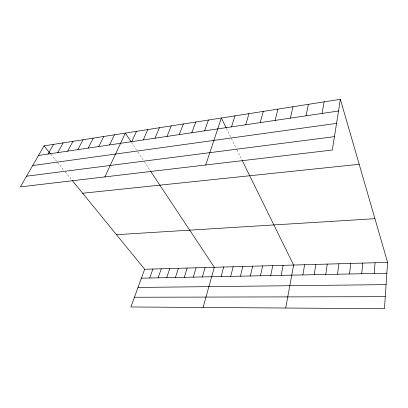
<?xml version="1.0" encoding="UTF-8"?>
<svg xmlns="http://www.w3.org/2000/svg" width="408" height="408" viewBox="0 0 408 408"><rect width="100%" height="100%" fill="white"/><g stroke="black" fill="none" stroke-linecap="round" stroke-linejoin="round"><path stroke-width="0.31" stroke-dasharray="2.04 1.53" d="M50.918 154.341L57.227 162.078M57.625 162.562L64.143 170.554M65.331 172.013L72.022 180.214M131.519 142.453L137.532 151.516M137.879 152.036L143.366 160.308M144.366 161.813L150.052 170.391M226.481 128.444L230.887 137.414M231.438 138.536L236.237 148.298M237.053 149.966L242 160.033"/><path stroke-width="0.61" d="M340.364 99.302L332.341 150.027L20.4 186.879L44.013 145.88L340.364 99.302L387.6 262.395L384.458 308.698L130.881 306.974L144.661 269.255L72.41 180.688M374.177 273.498L375.069 262.747M361.728 273.748L362.778 263.094M349.518 273.992L350.712 263.435M337.533 274.232L338.87 263.772M325.768 274.467L327.241 264.098M314.221 274.701L315.828 264.42M302.884 274.926L304.618 264.736M322.05 113.444L324.166 101.847M285.717 308.03L293.602 265.047L242.281 160.604M281.132 275.364L283.101 265.343M306.005 115.821L308.371 104.331M270.698 275.573L272.774 265.639M260.442 275.777L262.625 265.924M290.363 118.142L292.97 106.748M250.359 275.981L252.644 266.205M240.445 276.175L242.826 266.48M275.109 120.401L277.945 109.109M230.693 276.374L233.172 266.755M221.105 276.563L223.671 267.021M260.233 122.604L263.282 111.415M203.056 307.469L214.328 267.286L150.399 170.911M202.388 276.94L205.132 267.546M245.718 124.756L248.972 113.664M193.259 277.124L196.08 267.801M184.273 277.302L187.175 268.056M231.55 126.857L234.998 115.862M175.43 277.481L178.403 268.301M166.724 277.654L169.774 268.546M205.703 164.99L221.35 118.009L226.21 127.898M158.151 277.828L161.272 268.785M204.607 130.851L208.406 120.044M149.716 277.996L152.903 269.02M191.791 132.753L195.748 122.033M179.255 134.609L183.365 123.976M166.999 136.425L171.253 125.883M155.004 138.205L159.401 127.745M143.274 139.944L147.798 129.566M131.789 141.642L136.44 131.351M104.861 176.904L125.317 133.1L131.177 141.933M109.543 144.942L114.424 134.813M98.767 146.538L103.749 136.491M88.204 148.104L93.294 138.134M77.862 149.639L83.043 139.745M67.723 151.139L72.996 141.326M57.783 152.612L63.148 142.871M48.042 154.056L53.489 144.391M38.49 155.474L338.512 111.002M32.696 165.536L336.554 123.389M26.546 176.21L334.458 136.649M82.651 193.244L359.193 164.296M116.459 234.682L374.942 218.688M144.661 269.255L387.6 262.395M141.408 278.164L386.866 273.243M138.011 287.451L386.09 284.616M134.436 297.248L385.274 296.667M44.013 145.88L50.531 153.872"/></g></svg>
